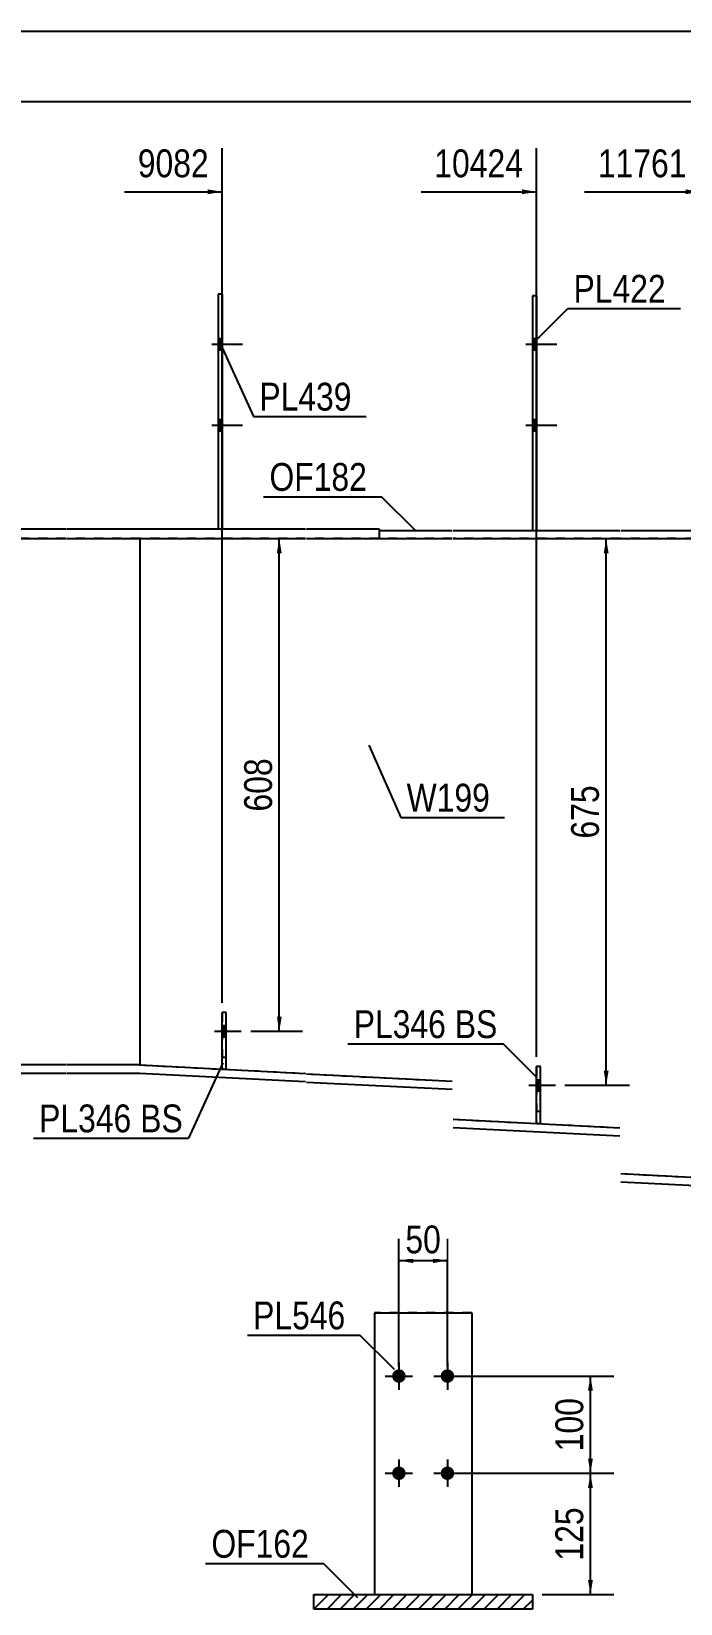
# Model space of a CAD drawing. Header units: millimetres. Extents: x -1029 to -626, y -192 to 86.
# Drawn here: x -818.6 to -751.7, y -76.2 to 85.5 of the extents above; entities that cross this region are included whole.
import ezdxf

# ---------------------------------------------------------------- set-up
doc = ezdxf.new("R2010")
doc.units = ezdxf.units.MM
doc.linetypes.add('DXK_LINE_DOT1', pattern=[1.8814, 0.9407, -0.9407])
doc.linetypes.add('DXK_LINE_DOT2', pattern=[3.9198, 1.9599, -1.9599])
doc.styles.add('Arial Narrow', font='ARIALN.TTF', dxfattribs={"height": 0.2})

# ---------------------------------------------------------------- blocks, each defined once
blk = doc.blocks.new('Unknown-624476672-1210')
at = {"color": 5, "linetype": 'Continuous'}
blk.add_line((-626.15, 85.52), (-1026.15, 85.52), dxfattribs=at)
blk = doc.blocks.new('Part-624476672-1689 - 1644')
at = {"color": 2, "linetype": 'Continuous'}
for p, q in [((-871.97, 34.33), (-864.47, 34.33)), ((-871.97, 34.33), (-871.97, 33.33)), ((-864.37, 34.33), (-847.2, 34.33)), ((-847.1, 34.33), (-830.18, 34.33)), ((-830.08, 34.33), (-815.08, 34.33)), ((-814.98, 34.33), (-790.38, 34.33)), ((-790.28, 34.33), (-782.78, 34.33)), ((-782.78, 34.33), (-782.78, 33.33)), ((-871.97, 33.33), (-864.47, 33.33)), ((-864.37, 33.33), (-847.2, 33.33)), ((-847.1, 33.33), (-830.18, 33.33)), ((-830.08, 33.33), (-815.08, 33.33)), ((-814.98, 33.33), (-790.38, 33.33)), ((-790.28, 33.33), (-782.78, 33.33))]:
    blk.add_line(p, q, dxfattribs=at)
blk = doc.blocks.new('Part-624476672-1667 - 1644')
at = {"color": 2, "linetype": 'Continuous'}
for p, q in [((-782.78, 34.17), (-775.28, 34.17)), ((-782.78, 34.17), (-782.78, 33.33)), ((-775.18, 34.17), (-758.01, 34.17)), ((-757.91, 34.17), (-664.6, 34.17)), ((-664.6, 34.17), (-664.6, 33.33)), ((-782.78, 33.33), (-775.28, 33.33)), ((-775.18, 33.33), (-758.01, 33.33)), ((-757.91, 33.33), (-664.6, 33.33))]:
    blk.add_line(p, q, dxfattribs=at)
blk = doc.blocks.new('Part-624476672-1716 - 1644')
at = {"color": 2, "linetype": 'Continuous'}
for p, q in [((-807.46, 33.33), (-807.46, -20.83)), ((-731.5, 19.73), (-731.5, 33.33)), ((-731.5, 14.42), (-731.5, -33.33))]:
    blk.add_line(p, q, dxfattribs=at)
at = {"color": 7, "linetype": 'DXK_LINE_DOT1'}
for p, q in [((-790.38, 33.33), (-807.46, 33.33)), ((-775.28, 33.33), (-790.28, 33.33)), ((-758.01, 33.33), (-775.18, 33.33)), ((-731.5, 33.33), (-757.91, 33.33)), ((-731.5, 33.33), (-731.5, 14.42)), ((-807.46, -20.83), (-790.38, -21.69)), ((-790.28, -21.75), (-775.28, -22.5)), ((-775.18, -26.42), (-758.01, -27.28)), ((-757.91, -32.01), (-731.5, -33.33))]:
    blk.add_line(p, q, dxfattribs=at)
blk = doc.blocks.new('Part-624476672-1721 - 1644')
at = {"color": 2, "linetype": 'Continuous'}
blk.add_line((-921.35, 33.33), (-921.35, -20.83), dxfattribs=at)
at = {"color": 7, "linetype": 'DXK_LINE_DOT1'}
for p, q in [((-913.85, 33.33), (-921.35, 33.33)), ((-896.58, 33.33), (-913.75, 33.33)), ((-879.57, 33.33), (-896.48, 33.33)), ((-864.47, 33.33), (-879.47, 33.33)), ((-847.2, 33.33), (-864.37, 33.33)), ((-830.18, 33.33), (-847.1, 33.33)), ((-815.08, 33.33), (-830.08, 33.33)), ((-807.46, 33.33), (-814.98, 33.33)), ((-807.46, 33.33), (-807.46, -20.83)), ((-913.85, -20.83), (-921.35, -20.83)), ((-896.58, -20.83), (-913.75, -20.83)), ((-879.57, -20.83), (-896.48, -20.83)), ((-864.47, -20.83), (-879.47, -20.83)), ((-847.2, -20.83), (-864.37, -20.83)), ((-830.18, -20.83), (-847.1, -20.83)), ((-815.08, -20.83), (-830.08, -20.83)), ((-807.46, -20.83), (-814.98, -20.83))]:
    blk.add_line(p, q, dxfattribs=at)
blk = doc.blocks.new('Part-624476672-1787 - 1644')
at = {"color": 2, "linetype": 'Continuous'}
for p, q in [((-815.08, -20.83), (-822.58, -20.83)), ((-822.58, -20.83), (-822.58, -21.67)), ((-807.46, -20.83), (-814.98, -20.83)), ((-807.46, -20.83), (-790.38, -21.69)), ((-822.58, -21.67), (-815.08, -21.67)), ((-814.98, -21.67), (-807.48, -21.67)), ((-807.48, -21.67), (-790.38, -22.52)), ((-790.28, -21.75), (-775.28, -22.5)), ((-790.28, -22.58), (-775.28, -23.33)), ((-775.18, -26.42), (-758.01, -27.28)), ((-775.18, -27.26), (-758.01, -28.11)), ((-757.91, -32.01), (-731.5, -33.33)), ((-757.91, -32.85), (-731.54, -34.17)), ((-731.5, -33.33), (-731.54, -34.17))]:
    blk.add_line(p, q, dxfattribs=at)
blk = doc.blocks.new('Part-624476672-2015 - 1644')
at = {"color": 2, "linetype": 'Continuous'}
for p, q in [((-766.59, 58.33), (-767.01, 58.33)), ((-767.01, 58.33), (-767.01, 34.17)), ((-766.59, 58.33), (-766.59, 34.17))]:
    blk.add_line(p, q, dxfattribs=at)
at = {"color": 7, "linetype": 'DXK_LINE_DOT1'}
blk.add_line((-767.01, 34.17), (-766.59, 34.17), dxfattribs=at)
blk = doc.blocks.new('Part-624476672-2211 - 1644')
at = {"color": 2, "linetype": 'Continuous'}
for p, q in [((-766.59, -26.84), (-766.59, -21)), ((-766.18, -21), (-766.59, -21)), ((-766.18, -26.84), (-766.18, -21)), ((-766.59, -26.84), (-766.18, -26.84))]:
    blk.add_line(p, q, dxfattribs=at)
at = {"color": 7, "linetype": 'DXK_LINE_DOT1'}
blk.add_line((-766.59, -25.59), (-766.18, -25.59), dxfattribs=at)
blk = doc.blocks.new('Part-624476672-2216 - 1644')
at = {"color": 7, "linetype": 'DXK_LINE_DOT1'}
for p, q in [((-766.59, -21), (-766.59, -26.84)), ((-766.18, -21), (-766.59, -21)), ((-766.18, -26.84), (-766.18, -21)), ((-766.59, -26.84), (-766.18, -26.84))]:
    blk.add_line(p, q, dxfattribs=at)
blk = doc.blocks.new('Part-624476672-2226 - 1644')
at = {"color": 2, "linetype": 'Continuous'}
for p, q in [((-798.96, 58.5), (-799.38, 58.5)), ((-799.38, 58.5), (-799.38, 34.33)), ((-798.96, 58.5), (-798.96, 34.33))]:
    blk.add_line(p, q, dxfattribs=at)
at = {"color": 7, "linetype": 'DXK_LINE_DOT1'}
blk.add_line((-799.38, 34.33), (-798.96, 34.33), dxfattribs=at)
blk = doc.blocks.new('Part-624476672-2231 - 1644')
at = {"color": 2, "linetype": 'Continuous'}
for p, q in [((-798.96, -21.26), (-798.96, -15.44)), ((-798.54, -15.44), (-798.96, -15.44)), ((-798.54, -21.27), (-798.54, -15.44)), ((-798.74, -21.27), (-798.54, -21.27))]:
    blk.add_line(p, q, dxfattribs=at)
at = {"color": 7, "linetype": 'DXK_LINE_DOT1'}
for p, q in [((-798.96, -20.02), (-798.54, -20.02)), ((-798.96, -21.27), (-798.96, -21.26)), ((-798.96, -21.27), (-798.74, -21.27))]:
    blk.add_line(p, q, dxfattribs=at)
blk = doc.blocks.new('Part-624476672-2236 - 1644')
at = {"color": 7, "linetype": 'DXK_LINE_DOT1'}
for p, q in [((-798.96, -15.44), (-798.96, -21.26)), ((-798.54, -15.44), (-798.96, -15.44)), ((-798.54, -21.27), (-798.54, -15.44)), ((-798.74, -21.27), (-798.54, -21.27))]:
    blk.add_line(p, q, dxfattribs=at)
blk = doc.blocks.new('Bolt-624476672-2258 - 1644')
at = {"linetype": 'Continuous'}
for points in [[(-766.59, 52.75), (-766.59, 53.91), (-767.01, 53.91), (-767.01, 52.75)], [(-766.59, 52.75), (-766.59, 53.91), (-767.01, 53.91), (-767.01, 52.75)], [(-766.59, 44.41), (-766.59, 45.58), (-767.01, 45.58), (-767.01, 44.41)], [(-766.59, 44.41), (-766.59, 45.58), (-767.01, 45.58), (-767.01, 44.41)]]:
    blk.add_hatch(color=3, dxfattribs=at).paths.add_polyline_path(points)
at = {"color": 3, "linetype": 'Continuous'}
for p, q in [((-767.01, 53.91), (-766.59, 53.91)), ((-767.01, 53.91), (-766.59, 53.91)), ((-767.68, 53.33), (-764.51, 53.33)), ((-767.68, 53.33), (-764.51, 53.33)), ((-767.01, 52.75), (-766.59, 52.75)), ((-767.01, 52.75), (-766.59, 52.75)), ((-767.01, 45.58), (-766.59, 45.58)), ((-767.01, 45.58), (-766.59, 45.58)), ((-767.68, 45), (-764.51, 45)), ((-767.68, 45), (-764.51, 45)), ((-767.01, 44.41), (-766.59, 44.41)), ((-767.01, 44.41), (-766.59, 44.41))]:
    blk.add_line(p, q, dxfattribs=at)
blk = doc.blocks.new('Bolt-624476672-2272 - 1644')
at = {"linetype": 'Continuous'}
blk.add_hatch(color=3, dxfattribs=at).paths.add_polyline_path([(-766.18, -23.5), (-766.18, -22.34), (-766.59, -22.34), (-766.59, -23.5)])
at = {"color": 3, "linetype": 'Continuous'}
for p, q in [((-766.59, -22.34), (-766.18, -22.34)), ((-767.39, -22.92), (-764.64, -22.92)), ((-766.59, -23.5), (-766.18, -23.5))]:
    blk.add_line(p, q, dxfattribs=at)
blk = doc.blocks.new('Bolt-624476672-2273 - 1644')
at = {"color": 3, "linetype": 'DXK_LINE_DOT2'}
for p, q in [((-766.59, -22.34), (-766.18, -22.34)), ((-767.39, -22.92), (-764.64, -22.92)), ((-766.59, -23.5), (-766.18, -23.5))]:
    blk.add_line(p, q, dxfattribs=at)
blk = doc.blocks.new('Bolt-624476672-2275 - 1644')
at = {"linetype": 'Continuous'}
for points in [[(-798.96, 52.75), (-798.96, 53.91), (-799.38, 53.91), (-799.38, 52.75)], [(-798.96, 52.75), (-798.96, 53.91), (-799.38, 53.91), (-799.38, 52.75)], [(-798.96, 44.41), (-798.96, 45.58), (-799.38, 45.58), (-799.38, 44.41)], [(-798.96, 44.41), (-798.96, 45.58), (-799.38, 45.58), (-799.38, 44.41)]]:
    blk.add_hatch(color=3, dxfattribs=at).paths.add_polyline_path(points)
at = {"color": 3, "linetype": 'Continuous'}
for p, q in [((-799.38, 53.91), (-798.96, 53.91)), ((-799.38, 53.91), (-798.96, 53.91)), ((-800.04, 53.33), (-796.88, 53.33)), ((-800.04, 53.33), (-796.88, 53.33)), ((-799.38, 52.75), (-798.96, 52.75)), ((-799.38, 52.75), (-798.96, 52.75)), ((-799.38, 45.58), (-798.96, 45.58)), ((-799.38, 45.58), (-798.96, 45.58)), ((-800.04, 45), (-796.88, 45)), ((-800.04, 45), (-796.88, 45)), ((-799.38, 44.41), (-798.96, 44.41)), ((-799.38, 44.41), (-798.96, 44.41))]:
    blk.add_line(p, q, dxfattribs=at)
blk = doc.blocks.new('Bolt-624476672-2276 - 1644')
at = {"linetype": 'Continuous'}
blk.add_hatch(color=3, dxfattribs=at).paths.add_polyline_path([(-798.54, -17.94), (-798.54, -16.77), (-798.96, -16.77), (-798.96, -17.94)])
at = {"color": 3, "linetype": 'Continuous'}
for p, q in [((-799.75, -17.35), (-797, -17.35)), ((-798.96, -16.77), (-798.54, -16.77)), ((-798.96, -17.94), (-798.54, -17.94))]:
    blk.add_line(p, q, dxfattribs=at)
blk = doc.blocks.new('Bolt-624476672-2277 - 1644')
at = {"color": 3, "linetype": 'DXK_LINE_DOT2'}
for p, q in [((-799.75, -17.35), (-797, -17.35)), ((-798.96, -16.77), (-798.54, -16.77)), ((-798.96, -17.94), (-798.54, -17.94))]:
    blk.add_line(p, q, dxfattribs=at)
blk = doc.blocks.new('Bolt-624476672-1263 - 1257')
at = {"linetype": 'Continuous'}
for points in [[(-780.06, -52.84, -1), (-781.46, -52.84, -1)], [(-775.06, -52.84, -1), (-776.46, -52.84, -1)], [(-780.06, -62.84, -1), (-781.46, -62.84, -1)], [(-775.06, -62.84, -1), (-776.46, -62.84, -1)]]:
    blk.add_hatch(color=3, dxfattribs=at).paths.add_polyline_path(points)
at = {"color": 3, "linetype": 'Continuous'}
for p, q in [((-780.76, -51.44), (-780.76, -54.24)), ((-775.76, -51.44), (-775.76, -54.24)), ((-782.16, -52.84), (-779.36, -52.84)), ((-777.16, -52.84), (-774.36, -52.84)), ((-780.76, -61.44), (-780.76, -64.24)), ((-775.76, -61.44), (-775.76, -64.24)), ((-782.16, -62.84), (-779.36, -62.84)), ((-777.16, -62.84), (-774.36, -62.84))]:
    blk.add_line(p, q, dxfattribs=at)
blk = doc.blocks.new('Part-624476672-1356 - 1257')
at = {"color": 2, "linetype": 'Continuous'}
for p, q in [((-783.26, -46.33), (-783.26, -75.33)), ((-783.26, -46.33), (-773.26, -46.33)), ((-773.26, -46.33), (-773.26, -75.33))]:
    blk.add_line(p, q, dxfattribs=at)
at = {"color": 7, "linetype": 'DXK_LINE_DOT1'}
for p, q in [((-773.26, -46.33), (-783.26, -46.33)), ((-783.26, -75.33), (-773.26, -75.33))]:
    blk.add_line(p, q, dxfattribs=at)
blk = doc.blocks.new('Part-624476672-1412 - 1257')
at = {"linetype": 'Continuous'}
h = blk.add_hatch(dxfattribs=at)
h.set_pattern_fill('', scale=0.3, style=0, pattern_type=0)
h.set_pattern_definition([(45, (-789.5136, -76.8335), (-0.67352, 0.67352), [])])
h.paths.add_polyline_path([(-789.51, -75.33), (-789.51, -76.83), (-767.01, -76.83), (-767.01, -75.33)])
at = {"color": 2, "linetype": 'Continuous'}
for p, q in [((-789.51, -76.83), (-789.51, -75.33)), ((-789.51, -75.33), (-767.01, -75.33)), ((-767.01, -75.33), (-767.01, -76.83)), ((-767.01, -76.83), (-789.51, -76.83))]:
    blk.add_line(p, q, dxfattribs=at)
blk = doc.blocks.new('StraightDimension-624476672-2524 - 1644')
at = {"linetype": 'Continuous'}
for points in [[(-759.66, 31.83), (-759.41, 33.33), (-759.16, 31.83)], [(-759.16, -21.42), (-759.41, -22.92), (-759.66, -21.42)]]:
    blk.add_hatch(color=7, dxfattribs=at).paths.add_polyline_path(points)
at = {"color": 7, "linetype": 'Continuous'}
for p, q in [((-762.33, 33.33), (-757.01, 33.33)), ((-759.41, -22.92), (-759.41, 33.33)), ((-763.66, -22.92), (-757.01, -22.92))]:
    blk.add_line(p, q, dxfattribs=at)
at = {"color": 0}
blk.add_wipeout([(-759.56, 8.55), (-763.76, 8.55), (-763.76, 1.87), (-759.56, 1.87)], dxfattribs=at)
at = {"color": 3, "style": 'Arial Narrow'}
blk.add_text('675', height=2.863, rotation=90.0002, dxfattribs=at).set_placement((-760.16, 2.47))
blk = doc.blocks.new('StraightDimension-624476672-2536 - 1644')
at = {"linetype": 'Continuous'}
for points in [[(-793.33, 31.83), (-793.08, 33.33), (-792.83, 31.83)], [(-792.83, -15.85), (-793.08, -17.35), (-793.33, -15.85)]]:
    blk.add_hatch(color=7, dxfattribs=at).paths.add_polyline_path(points)
at = {"color": 7, "linetype": 'Continuous'}
for p, q in [((-796.02, 33.33), (-790.68, 33.33)), ((-793.08, -17.35), (-793.08, 33.33)), ((-796.02, -17.35), (-790.68, -17.35))]:
    blk.add_line(p, q, dxfattribs=at)
at = {"color": 0}
blk.add_wipeout([(-793.23, 11.33), (-797.43, 11.33), (-797.43, 4.65), (-793.23, 4.65)], dxfattribs=at)
at = {"color": 3, "style": 'Arial Narrow'}
blk.add_text('608', height=2.863, rotation=90.0002, dxfattribs=at).set_placement((-793.83, 5.25))
blk = doc.blocks.new('StraightDimension-624476672-2683 - 1644')
at = {"color": 7, "linetype": 'Continuous'}
blk.add_line((-1000, 78.32), (-660.29, 78.32), dxfattribs=at)
blk = doc.blocks.new('StraightDimension-624476672-7453 - 1644')
at = {"linetype": 'Continuous'}
blk.add_hatch(color=7, dxfattribs=at).paths.add_polyline_path([(-751.24, 69.27), (-749.74, 69.02), (-751.24, 68.77)])
at = {"color": 7, "linetype": 'Continuous'}
for p, q in [((-749.74, 59.33), (-749.74, 73.52)), ((-761.63, 69.02), (-749.74, 69.02))]:
    blk.add_line(p, q, dxfattribs=at)
at = {"color": 0}
blk.add_wipeout([(-750.52, 69.92), (-750.52, 74.12), (-760.86, 74.12), (-760.86, 69.92)], dxfattribs=at)
at = {"color": 3, "style": 'Arial Narrow'}
blk.add_text('11761', height=2.863, dxfattribs=at).set_placement((-760.26, 70.52))
blk = doc.blocks.new('StraightDimension-624476672-7454 - 1644')
at = {"linetype": 'Continuous'}
blk.add_hatch(color=7, dxfattribs=at).paths.add_polyline_path([(-768.09, 69.27), (-766.59, 69.02), (-768.09, 68.77)])
at = {"color": 7, "linetype": 'Continuous'}
for p, q in [((-766.59, -20), (-766.59, 73.52)), ((-778.48, 69.02), (-766.59, 69.02))]:
    blk.add_line(p, q, dxfattribs=at)
at = {"color": 0}
blk.add_wipeout([(-767.37, 69.92), (-767.37, 74.12), (-777.71, 74.12), (-777.71, 69.92)], dxfattribs=at)
at = {"color": 3, "style": 'Arial Narrow'}
blk.add_text('10424', height=2.863, dxfattribs=at).set_placement((-777.11, 70.52))
blk = doc.blocks.new('StraightDimension-624476672-7455 - 1644')
at = {"linetype": 'Continuous'}
blk.add_hatch(color=7, dxfattribs=at).paths.add_polyline_path([(-800.46, 69.27), (-798.96, 69.02), (-800.46, 68.77)])
at = {"color": 7, "linetype": 'Continuous'}
for p, q in [((-798.96, -14.44), (-798.96, 73.52)), ((-809.02, 69.02), (-798.96, 69.02))]:
    blk.add_line(p, q, dxfattribs=at)
at = {"color": 0}
blk.add_wipeout([(-799.74, 69.92), (-799.74, 74.12), (-808.25, 74.12), (-808.25, 69.92)], dxfattribs=at)
at = {"color": 3, "style": 'Arial Narrow'}
blk.add_text('9082', height=2.863, dxfattribs=at).set_placement((-807.65, 70.52))
blk = doc.blocks.new('StraightDimension-624476672-1477 - 1257')
at = {"linetype": 'Continuous'}
for points in [[(-761.28, -54.34), (-761.03, -52.84), (-760.78, -54.34)], [(-760.78, -61.34), (-761.03, -62.84), (-761.28, -61.34)]]:
    blk.add_hatch(color=7, dxfattribs=at).paths.add_polyline_path(points)
at = {"color": 7, "linetype": 'Continuous'}
for p, q in [((-774.76, -52.84), (-758.63, -52.84)), ((-761.03, -62.84), (-761.03, -52.84)), ((-774.76, -62.84), (-758.63, -62.84))]:
    blk.add_line(p, q, dxfattribs=at)
at = {"color": 0}
blk.add_wipeout([(-761.18, -54.5), (-765.38, -54.5), (-765.38, -61.18), (-761.18, -61.18)], dxfattribs=at)
at = {"color": 3, "style": 'Arial Narrow'}
blk.add_text('100', height=2.863, rotation=90.0002, dxfattribs=at).set_placement((-761.78, -60.58))
blk = doc.blocks.new('StraightDimension-624476672-1458 - 1257')
at = {"linetype": 'Continuous'}
for points in [[(-779.26, -41.21), (-780.76, -40.96), (-779.26, -40.71)], [(-777.26, -40.71), (-775.76, -40.96), (-777.26, -41.21)]]:
    blk.add_hatch(color=7, dxfattribs=at).paths.add_polyline_path(points)
at = {"color": 7, "linetype": 'Continuous'}
for p, q in [((-780.76, -51.84), (-780.76, -38.71)), ((-775.76, -51.84), (-775.76, -38.71)), ((-780.76, -40.96), (-775.76, -40.96))]:
    blk.add_line(p, q, dxfattribs=at)
at = {"color": 0}
blk.add_wipeout([(-775.84, -40.81), (-775.84, -36.61), (-780.69, -36.61), (-780.69, -40.81)], dxfattribs=at)
at = {"color": 3, "style": 'Arial Narrow'}
blk.add_text('50', height=2.863, dxfattribs=at).set_placement((-780.09, -40.21))
blk = doc.blocks.new('StraightDimension-624476672-1487 - 1257')
at = {"linetype": 'Continuous'}
for points in [[(-761.28, -64.34), (-761.03, -62.84), (-760.78, -64.34)], [(-760.78, -73.83), (-761.03, -75.33), (-761.28, -73.83)]]:
    blk.add_hatch(color=7, dxfattribs=at).paths.add_polyline_path(points)
at = {"color": 7, "linetype": 'Continuous'}
for p, q in [((-774.76, -62.84), (-758.63, -62.84)), ((-761.03, -75.33), (-761.03, -62.84)), ((-766.01, -75.33), (-758.63, -75.33))]:
    blk.add_line(p, q, dxfattribs=at)
at = {"color": 0}
blk.add_wipeout([(-761.18, -65.74), (-765.38, -65.74), (-765.38, -72.43), (-761.18, -72.43)], dxfattribs=at)
at = {"color": 3, "style": 'Arial Narrow'}
blk.add_text('125', height=2.863, rotation=90.0002, dxfattribs=at).set_placement((-761.78, -71.83))
blk = doc.blocks.new('Mark-624476672-1663 - 1644')
at = {"color": 7, "linetype": 'Continuous'}
blk.add_line((-779.01, 34.12), (-782.54, 37.65), dxfattribs=at)
at = {"color": 0}
blk.add_wipeout([(-784.04, 38.25), (-784.04, 41.25), (-794.09, 41.25), (-794.09, 38.25)], dxfattribs=at)
blk.add_wipeout([(-784.04, 38.25), (-784.04, 41.25), (-794.09, 41.25), (-794.09, 38.25)], dxfattribs=at)
at = {"color": 7, "linetype": 'Continuous'}
blk.add_line((-794.69, 37.65), (-782.54, 37.65), dxfattribs=at)
at = {"color": 3, "style": 'Arial Narrow'}
blk.add_text('OF182', height=2.863, dxfattribs=at).set_placement((-794.09, 38.25))
blk = doc.blocks.new('Mark-624476672-1712 - 1644')
at = {"color": 0}
blk.add_wipeout([(-771.38, 5.25), (-771.38, 8.25), (-779.96, 8.25), (-779.96, 5.25)], dxfattribs=at)
blk.add_wipeout([(-771.38, 5.25), (-771.38, 8.25), (-779.96, 8.25), (-779.96, 5.25)], dxfattribs=at)
at = {"color": 7, "linetype": 'Continuous'}
for p, q in [((-783.85, 12.09), (-780.56, 4.65)), ((-780.56, 4.65), (-769.88, 4.65))]:
    blk.add_line(p, q, dxfattribs=at)
at = {"color": 3, "style": 'Arial Narrow'}
blk.add_text('W199', height=2.863, dxfattribs=at).set_placement((-779.96, 5.25))
blk = doc.blocks.new('Mark-624476672-2222 - 1644')
at = {"color": 0}
blk.add_wipeout([(-785.63, 46.51), (-785.63, 49.51), (-795.13, 49.51), (-795.13, 46.51)], dxfattribs=at)
blk.add_wipeout([(-785.63, 46.51), (-785.63, 49.51), (-795.13, 49.51), (-795.13, 46.51)], dxfattribs=at)
at = {"color": 7, "linetype": 'Continuous'}
for p, q in [((-799.27, 53.64), (-795.73, 45.91)), ((-795.73, 45.91), (-784.13, 45.91))]:
    blk.add_line(p, q, dxfattribs=at)
at = {"color": 3, "style": 'Arial Narrow'}
blk.add_text('PL439', height=2.863, dxfattribs=at).set_placement((-795.13, 46.51))
blk = doc.blocks.new('MarkSet-624476672-2929 - 1644')
at = {"color": 0}
for points in [[(-808.3, -27.76), (-808.3, -24.76), (-817.81, -24.76), (-817.81, -27.76)], [(-803.02, -27.76), (-803.02, -24.76), (-807.4, -24.76), (-807.4, -27.76)]]:
    blk.add_wipeout(points, dxfattribs=at)
for points in [[(-808.3, -27.76), (-808.3, -24.76), (-817.81, -24.76), (-817.81, -27.76)], [(-803.02, -27.76), (-803.02, -24.76), (-807.4, -24.76), (-807.4, -27.76)]]:
    blk.add_wipeout(points, dxfattribs=at)
at = {"color": 7, "linetype": 'Continuous'}
for p in [(-798.88, -20.62), (-818.41, -28.36)]:
    blk.add_line(p, (-802.42, -28.36), dxfattribs=at)
at = {"color": 3, "style": 'Arial Narrow'}
for s, p in [('PL346', (-817.81, -27.76)), ('BS', (-807.4, -27.76))]:
    blk.add_text(s, height=2.863, dxfattribs=at).set_placement(p)
blk = doc.blocks.new('MarkSet-624476672-2876 - 1644')
at = {"color": 0}
for points in [[(-775.9, -18.06), (-775.9, -15.06), (-785.41, -15.06), (-785.41, -18.06)], [(-770.62, -18.06), (-770.62, -15.06), (-775, -15.06), (-775, -18.06)]]:
    blk.add_wipeout(points, dxfattribs=at)
for points in [[(-775.9, -18.06), (-775.9, -15.06), (-785.41, -15.06), (-785.41, -18.06)], [(-770.62, -18.06), (-770.62, -15.06), (-775, -15.06), (-775, -18.06)]]:
    blk.add_wipeout(points, dxfattribs=at)
at = {"color": 7, "linetype": 'Continuous'}
for p in [(-786.01, -18.66), (-766.49, -22.19)]:
    blk.add_line(p, (-770.02, -18.66), dxfattribs=at)
at = {"color": 3, "style": 'Arial Narrow'}
for s, p in [('PL346', (-785.41, -18.06)), ('BS', (-775, -18.06))]:
    blk.add_text(s, height=2.863, dxfattribs=at).set_placement(p)
blk = doc.blocks.new('Mark-624476672-5164 - 1644')
at = {"color": 0}
blk.add_wipeout([(-753.26, 57.61), (-753.26, 60.61), (-762.77, 60.61), (-762.77, 57.61)], dxfattribs=at)
blk.add_wipeout([(-753.26, 57.61), (-753.26, 60.61), (-762.77, 60.61), (-762.77, 57.61)], dxfattribs=at)
at = {"color": 7, "linetype": 'Continuous'}
for p, q in [((-766.9, 53.48), (-763.37, 57.01)), ((-763.37, 57.01), (-751.76, 57.01))]:
    blk.add_line(p, q, dxfattribs=at)
at = {"color": 3, "style": 'Arial Narrow'}
blk.add_text('PL422', height=2.863, dxfattribs=at).set_placement((-762.77, 57.61))
blk = doc.blocks.new('Mark-624476672-1352 - 1257')
at = {"color": 7, "linetype": 'Continuous'}
blk.add_line((-781.23, -52.16), (-784.77, -48.63), dxfattribs=at)
at = {"color": 0}
blk.add_wipeout([(-786.27, -48.03), (-786.27, -45.03), (-795.77, -45.03), (-795.77, -48.03)], dxfattribs=at)
blk.add_wipeout([(-786.27, -48.03), (-786.27, -45.03), (-795.77, -45.03), (-795.77, -48.03)], dxfattribs=at)
at = {"color": 7, "linetype": 'Continuous'}
blk.add_line((-796.37, -48.63), (-784.77, -48.63), dxfattribs=at)
at = {"color": 3, "style": 'Arial Narrow'}
blk.add_text('PL546', height=2.863, dxfattribs=at).set_placement((-795.77, -48.03))
blk = doc.blocks.new('Mark-624476672-1408 - 1257')
at = {"color": 7, "linetype": 'Continuous'}
blk.add_line((-784.98, -75.66), (-788.52, -72.13), dxfattribs=at)
at = {"color": 0}
blk.add_wipeout([(-790.02, -71.53), (-790.02, -68.53), (-800.07, -68.53), (-800.07, -71.53)], dxfattribs=at)
blk.add_wipeout([(-790.02, -71.53), (-790.02, -68.53), (-800.07, -68.53), (-800.07, -71.53)], dxfattribs=at)
at = {"color": 7, "linetype": 'Continuous'}
blk.add_line((-800.67, -72.13), (-788.52, -72.13), dxfattribs=at)
at = {"color": 3, "style": 'Arial Narrow'}
blk.add_text('OF162', height=2.863, dxfattribs=at).set_placement((-800.07, -71.53))

msp = doc.modelspace()

# ---------------------------------------------------------------- block references
for name in ['Unknown-624476672-1210', 'Part-624476672-2226 - 1644', 'Part-624476672-2015 - 1644', 'Bolt-624476672-2275 - 1644', 'Bolt-624476672-2258 - 1644', 'Part-624476672-1689 - 1644', 'Part-624476672-1667 - 1644', 'Part-624476672-1721 - 1644', 'Part-624476672-1716 - 1644', 'Part-624476672-2231 - 1644', 'Part-624476672-2236 - 1644', 'Bolt-624476672-2276 - 1644', 'Bolt-624476672-2277 - 1644', 'Part-624476672-1787 - 1644', 'Part-624476672-2211 - 1644', 'Part-624476672-2216 - 1644', 'Bolt-624476672-2272 - 1644', 'Bolt-624476672-2273 - 1644', 'Part-624476672-1356 - 1257', 'Bolt-624476672-1263 - 1257', 'Part-624476672-1412 - 1257']:
    msp.add_blockref(name, (0, 0))

# ---------------------------------------------------------------- next in the draw order: block references
for name in ['StraightDimension-624476672-2536 - 1644', 'StraightDimension-624476672-2524 - 1644', 'MarkSet-624476672-2929 - 1644', 'StraightDimension-624476672-1458 - 1257', 'StraightDimension-624476672-1477 - 1257', 'Mark-624476672-1408 - 1257']:
    msp.add_blockref(name, (0, 0))

# ---------------------------------------------------------------- next in the draw order: block references
for name in ['StraightDimension-624476672-2683 - 1644', 'Mark-624476672-1352 - 1257', 'StraightDimension-624476672-1487 - 1257']:
    msp.add_blockref(name, (0, 0))

# ---------------------------------------------------------------- next in the draw order: block references
for name in ['StraightDimension-624476672-7455 - 1644', 'StraightDimension-624476672-7454 - 1644', 'StraightDimension-624476672-7453 - 1644']:
    msp.add_blockref(name, (0, 0))

# ---------------------------------------------------------------- next in the draw order: block references
for name in ['Mark-624476672-5164 - 1644', 'Mark-624476672-2222 - 1644', 'Mark-624476672-1663 - 1644', 'Mark-624476672-1712 - 1644', 'MarkSet-624476672-2876 - 1644']:
    msp.add_blockref(name, (0, 0))

doc.saveas('drawing.dxf')
